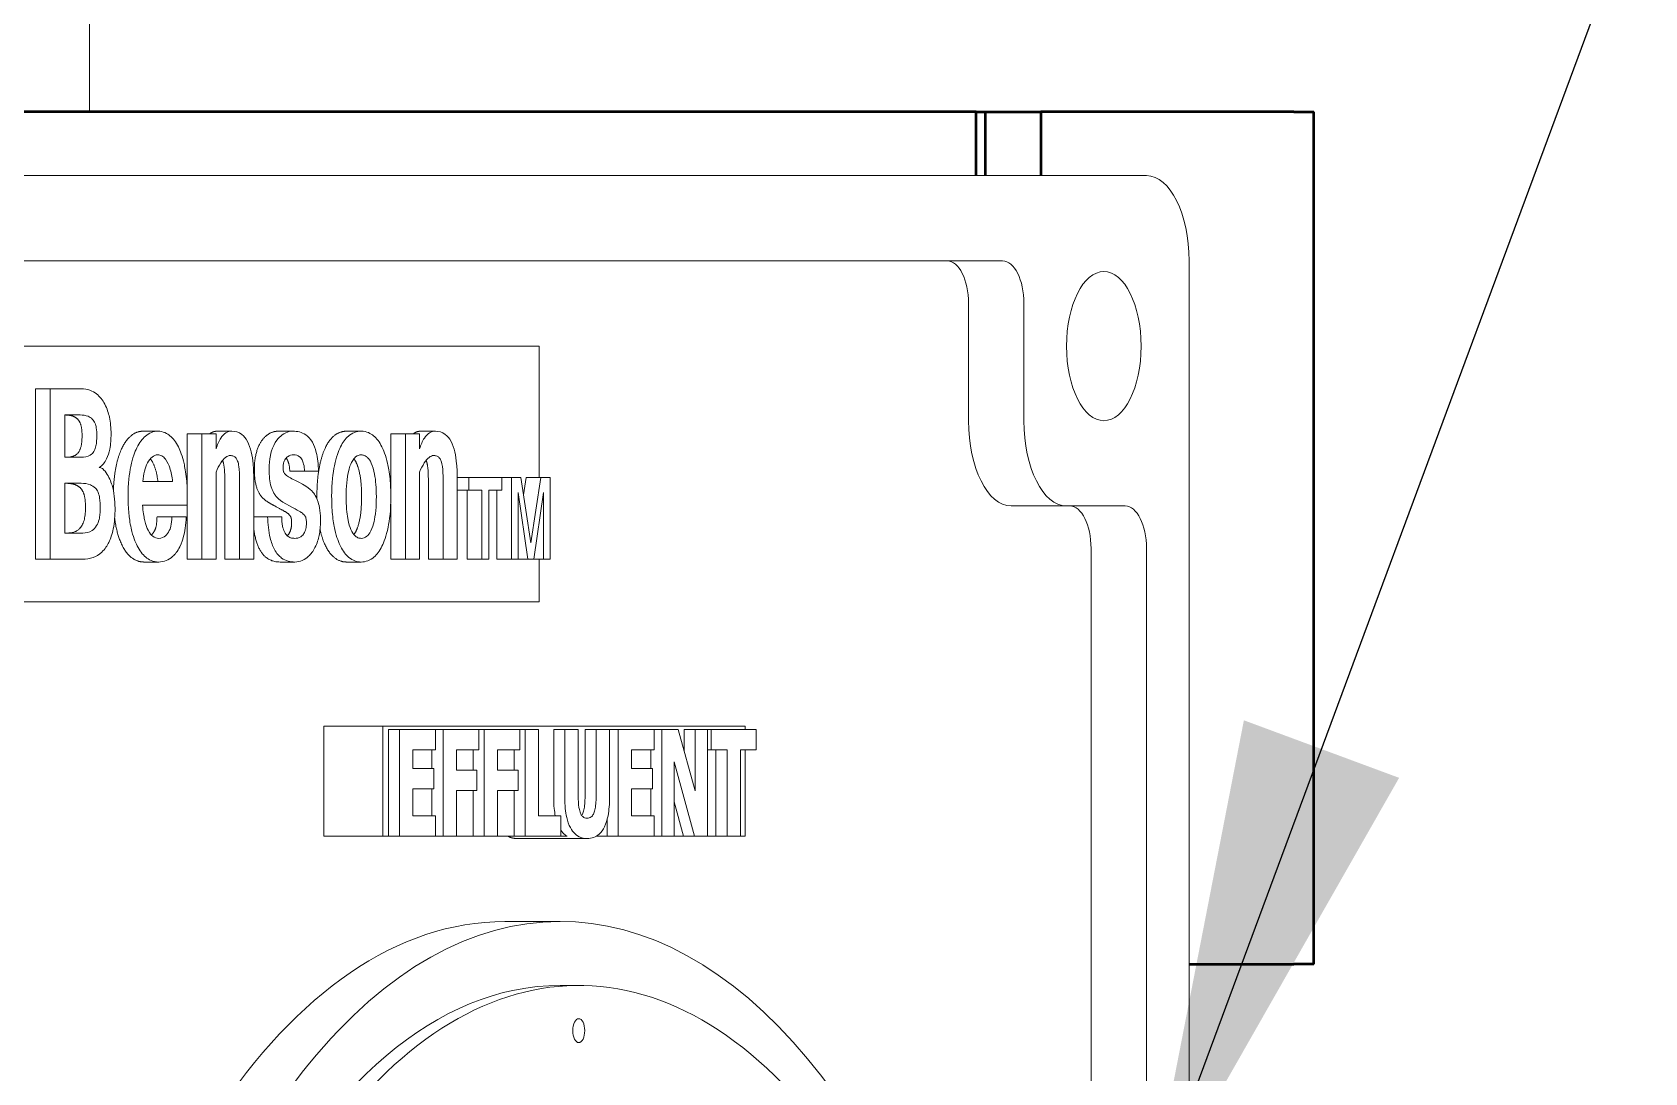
# Model space of a CAD drawing. Header units: inches. Extents: x 19 to 503, y 7 to 322.
# Drawn here: x 270.81 to 275.538, y 109.425 to 112.477 of the extents above; entities that cross this region are included whole.
import ezdxf

# ---------------------------------------------------------------- set-up
doc = ezdxf.new("R2010")
doc.units = ezdxf.units.IN
doc.header["$LTSCALE"] = 15
doc.header["$MEASUREMENT"] = 0
doc.layers.add('Symbol (ANSI)', color=7, linetype='Continuous', lineweight=25)
doc.layers.add('Visible (ANSI)', color=7, linetype='Continuous', lineweight=50)
doc.styles.add('MEMCOR Medium', font='arial.ttf')
doc.dimstyles.new('Default (ANSI)$7', dxfattribs={"dimscale": 15, "dimtxt": 0.15, "dimasz": 0.098425, "dimexe": 0.125, "dimexo": 0.0625, "dimgap": 0.031496, "dimtad": 0, "dimtih": 1, "dimtoh": 1, "dimdec": 4, "dimrnd": 1e-08, "dimzin": 3, "dimdsep": 46, "dimlunit": 5, "dimtxsty": 'MEMCOR Medium', "dimcen": 0.09, "dimdle": 0.393701, "dimclrd": 256, "dimclre": 256, "dimclrt": 256, "dimadec": 0, "dimazin": 1, "dimtfac": 0.8, "dimtofl": 0, "dimtmove": 0, "dimatfit": 3, "dimfxl": 1, "dimfrac": 1, "dimtolj": 1, "dimtzin": 4, "dimlwd": -1, "dimlwe": -1, "dimarcsym": 0})

msp = doc.modelspace()

# ---------------------------------------------------------------- linework, layer by layer
at = {"layer": 'Visible (ANSI)', "linetype": 'Continuous', "lineweight": 18}
for p, q in [((270.97718, 123.7437), (270.97718, 112.2437)), ((267.32695, 112.0562), (274.07695, 112.0562)), ((267.74882, 111.80617), (273.65507, 111.80617)), ((274.20195, 111.8062), (274.20195, 107.44106)), ((273.55519, 111.33745), (273.55519, 111.68117)), ((273.71757, 111.68117), (273.71757, 111.33745)), ((269.1082, 111.55617), (272.2957, 111.55617)), ((272.2957, 111.55617), (272.2957, 111.17117)), ((270.81938, 110.93117), (270.81938, 111.43117)), ((270.81938, 111.43117), (270.86268, 111.43117)), ((270.86268, 111.43117), (270.86268, 110.93117)), ((270.95301, 111.43117), (270.86268, 111.43117)), ((270.90494, 111.35424), (270.94998, 111.35424)), ((270.90494, 111.23025), (270.90494, 111.35424)), ((271.1343, 111.30667), (271.1776, 111.30667)), ((271.3518, 111.30667), (271.39511, 111.30667)), ((271.53085, 111.30667), (271.57415, 111.30667)), ((271.73114, 111.30667), (271.77444, 111.30667)), ((271.94865, 111.30667), (271.99195, 111.30667)), ((271.264, 111.13622), (271.264, 111.29857)), ((271.264, 111.29857), (271.3073, 111.29857)), ((271.34855, 111.29857), (271.3073, 111.29857)), ((271.3073, 111.29857), (271.3073, 110.93117)), ((271.34855, 111.25455), (271.34855, 111.29857)), ((271.86084, 111.29857), (271.90414, 111.29857)), ((271.86084, 111.13671), (271.86084, 111.29857)), ((271.94539, 111.29857), (271.90414, 111.29857)), ((271.90414, 111.29857), (271.90414, 110.93117)), ((271.94539, 111.25455), (271.94539, 111.29857)), ((270.95276, 111.23025), (270.90494, 111.23025)), ((271.00618, 111.19991), (271.00683, 111.19991)), ((271.34855, 110.93117), (271.34855, 111.18673)), ((271.37432, 110.93117), (271.37432, 111.16548)), ((271.41763, 111.16548), (271.41763, 110.93117)), ((271.45912, 110.93117), (271.45912, 111.16801)), ((271.56475, 111.18926), (271.60805, 111.18926)), ((271.60805, 111.18926), (271.64879, 111.18926)), ((271.94539, 110.93117), (271.94539, 111.18673)), ((271.97117, 110.93117), (271.97117, 111.16548)), ((272.01447, 111.16548), (272.01447, 110.93117)), ((272.05596, 111.17117), (272.09025, 111.17117)), ((272.05597, 110.93117), (272.05597, 111.16801)), ((272.18657, 111.17117), (272.09025, 111.17117)), ((272.09025, 111.17117), (272.09025, 111.13424)), ((272.18657, 111.13424), (272.18657, 111.17117)), ((272.18657, 111.17117), (272.21487, 111.17117)), ((272.24208, 111.17117), (272.21487, 111.17117)), ((272.21487, 111.17117), (272.21487, 110.93117)), ((272.27135, 110.97926), (272.24208, 111.17117)), ((272.24987, 111.12004), (272.2578, 111.17117)), ((272.2578, 111.17117), (272.3011, 111.17117)), ((272.3011, 111.17117), (272.27135, 110.97926)), ((272.32819, 111.17117), (272.3011, 111.17117)), ((272.32819, 110.93117), (272.32819, 111.17117)), ((270.90494, 111.15384), (270.95301, 111.15384)), ((270.90494, 111.00809), (270.90494, 111.15384)), ((271.22138, 111.1589), (271.13383, 111.1589)), ((272.05597, 111.13424), (272.09025, 111.13424)), ((272.08484, 110.93117), (272.08484, 111.13424)), ((272.09025, 111.13424), (272.12815, 111.13424)), ((272.12815, 111.13424), (272.12815, 110.93117)), ((272.14843, 111.13424), (272.18657, 111.13424)), ((272.14843, 110.93117), (272.14843, 111.13424)), ((272.17157, 110.93117), (272.17157, 111.13424)), ((272.2343, 111.12695), (272.26272, 110.93117)), ((272.2343, 110.93117), (272.2343, 111.12695)), ((272.28009, 110.93117), (272.30863, 111.12695)), ((272.30863, 111.12695), (272.30863, 110.93117)), ((271.13332, 111.08957), (271.26439, 111.08957)), ((271.264, 110.93117), (271.264, 111.08957)), ((271.26439, 111.08957), (271.26439, 111.11436)), ((271.86084, 110.93117), (271.86084, 111.09302)), ((273.68019, 111.08745), (273.84257, 111.08745)), ((273.84257, 111.08745), (274.01443, 111.08745)), ((271.17555, 111.05566), (271.21885, 111.05566)), ((271.2611, 111.05566), (271.21885, 111.05566)), ((271.45912, 111.05566), (271.50001, 111.05566)), ((271.54125, 111.05566), (271.50001, 111.05566)), ((270.95757, 111.00809), (270.90494, 111.00809)), ((270.81938, 110.93117), (270.86268, 110.93117)), ((270.86268, 110.93117), (270.95757, 110.93117)), ((271.264, 110.93117), (271.3073, 110.93117)), ((271.3073, 110.93117), (271.34855, 110.93117)), ((271.37432, 110.93117), (271.41763, 110.93117)), ((271.41763, 110.93117), (271.45912, 110.93117)), ((271.86084, 110.93117), (271.90414, 110.93117)), ((271.90414, 110.93117), (271.94539, 110.93117)), ((271.97117, 110.93117), (272.01447, 110.93117)), ((272.01447, 110.93117), (272.05597, 110.93117)), ((272.08484, 110.93117), (272.12815, 110.93117)), ((272.12815, 110.93117), (272.14843, 110.93117)), ((272.17157, 110.93117), (272.21487, 110.93117)), ((272.21487, 110.93117), (272.2343, 110.93117)), ((272.2343, 110.93117), (272.26272, 110.93117)), ((272.26272, 110.93117), (272.28009, 110.93117)), ((272.28009, 110.93117), (272.30863, 110.93117)), ((272.2957, 110.93117), (272.2957, 110.80617)), ((272.30863, 110.93117), (272.32819, 110.93117)), ((273.91455, 108.61793), (273.91455, 110.96245)), ((274.07693, 110.96245), (274.07693, 108.16337)), ((271.13734, 110.92307), (271.18064, 110.92307)), ((271.53641, 110.92307), (271.57971, 110.92307)), ((271.73114, 110.92307), (271.77444, 110.92307)), ((272.2957, 110.80617), (269.68291, 110.80617)), ((271.66455, 110.44117), (271.83776, 110.44117)), ((271.66455, 110.11867), (271.66455, 110.44117)), ((271.83776, 110.44117), (272.90026, 110.44117)), ((271.83776, 110.11867), (271.83776, 110.44117)), ((271.85399, 110.43167), (271.85399, 110.11867)), ((271.85399, 110.43167), (271.88646, 110.43167)), ((271.99224, 110.43167), (271.88646, 110.43167)), ((271.88646, 110.43167), (271.88646, 110.11867)), ((271.99224, 110.43167), (272.01424, 110.43167)), ((271.99224, 110.37206), (271.99224, 110.43167)), ((272.119, 110.43167), (272.01424, 110.43167)), ((272.01424, 110.43167), (272.01424, 110.11867)), ((272.119, 110.43167), (272.13467, 110.43167)), ((272.119, 110.37206), (272.119, 110.43167)), ((272.23942, 110.43167), (272.13467, 110.43167)), ((272.13467, 110.43167), (272.13467, 110.11867)), ((272.23942, 110.37206), (272.23942, 110.43167)), ((272.23942, 110.43167), (272.25509, 110.43167)), ((272.29441, 110.43167), (272.25509, 110.43167)), ((272.25509, 110.43167), (272.25509, 110.11867)), ((272.29441, 110.17827), (272.29441, 110.43167)), ((272.33886, 110.43167), (272.33886, 110.23179)), ((272.33886, 110.43167), (272.37133, 110.43167)), ((272.41065, 110.43167), (272.37133, 110.43167)), ((272.37133, 110.43167), (272.37133, 110.23179)), ((272.41065, 110.23636), (272.41065, 110.43167)), ((272.43068, 110.43167), (272.43068, 110.23636)), ((272.43068, 110.43167), (272.46315, 110.43167)), ((272.50247, 110.43167), (272.46315, 110.43167)), ((272.46315, 110.43167), (272.46315, 110.23636)), ((272.50247, 110.43167), (272.52803, 110.43167)), ((272.50247, 110.23205), (272.50247, 110.43167)), ((272.6338, 110.43167), (272.52803, 110.43167)), ((272.52803, 110.43167), (272.52803, 110.11867)), ((272.6338, 110.43167), (272.65581, 110.43167)), ((272.6338, 110.37206), (272.6338, 110.43167)), ((272.704, 110.43167), (272.65581, 110.43167)), ((272.65581, 110.43167), (272.65581, 110.11867)), ((272.75397, 110.25234), (272.704, 110.43167)), ((272.72149, 110.43167), (272.72149, 110.36889)), ((272.72149, 110.43167), (272.75397, 110.43167)), ((272.78986, 110.43167), (272.75397, 110.43167)), ((272.75397, 110.43167), (272.75397, 110.25234)), ((272.78986, 110.11867), (272.78986, 110.43167)), ((272.78986, 110.43167), (272.80084, 110.43167)), ((272.93273, 110.43167), (272.80084, 110.43167)), ((272.80084, 110.43167), (272.80084, 110.37206)), ((272.90026, 110.44117), (272.90026, 110.43167)), ((272.93273, 110.37206), (272.93273, 110.43167)), ((271.92553, 110.31702), (271.92553, 110.37206)), ((271.92553, 110.37206), (271.99224, 110.37206)), ((271.98177, 110.37206), (271.98177, 110.31702)), ((272.05331, 110.31296), (272.05331, 110.37206)), ((272.05331, 110.37206), (272.119, 110.37206)), ((272.10219, 110.37206), (272.10219, 110.31296)), ((272.17373, 110.37206), (272.23942, 110.37206)), ((272.17373, 110.31296), (272.17373, 110.37206)), ((272.22262, 110.37206), (272.22262, 110.31296)), ((272.56709, 110.31702), (272.56709, 110.37206)), ((272.56709, 110.37206), (272.6338, 110.37206)), ((272.62333, 110.37206), (272.62333, 110.31702)), ((272.78986, 110.37206), (272.80084, 110.37206)), ((272.80084, 110.37206), (272.84713, 110.37206)), ((272.81465, 110.37206), (272.81465, 110.11867)), ((272.84713, 110.37206), (272.84713, 110.11867)), ((272.88644, 110.11867), (272.88644, 110.37206)), ((272.88644, 110.37206), (272.93273, 110.37206)), ((272.90026, 110.37206), (272.90026, 110.11867)), ((271.98704, 110.31702), (271.92553, 110.31702)), ((271.98704, 110.25741), (271.98704, 110.31702)), ((272.1138, 110.31296), (272.05331, 110.31296)), ((272.1138, 110.25335), (272.1138, 110.31296)), ((272.23423, 110.31296), (272.17373, 110.31296)), ((272.23423, 110.25335), (272.23423, 110.31296)), ((272.6286, 110.31702), (272.56709, 110.31702)), ((272.6286, 110.25741), (272.6286, 110.31702)), ((272.6917, 110.11867), (272.6917, 110.3368)), ((272.6917, 110.3368), (272.75207, 110.11867)), ((271.92553, 110.17827), (271.92553, 110.25741)), ((271.92553, 110.25741), (271.98704, 110.25741)), ((271.98177, 110.25741), (271.98177, 110.17827)), ((272.05331, 110.11867), (272.05331, 110.25335)), ((272.05331, 110.25335), (272.1138, 110.25335)), ((272.10219, 110.25335), (272.10219, 110.11867)), ((272.17373, 110.11867), (272.17373, 110.25335)), ((272.17373, 110.25335), (272.23423, 110.25335)), ((272.22262, 110.25335), (272.22262, 110.11867)), ((272.56709, 110.25741), (272.6286, 110.25741)), ((272.56709, 110.17827), (272.56709, 110.25741)), ((272.62333, 110.25741), (272.62333, 110.17827)), ((272.6917, 110.21945), (272.71959, 110.11867)), ((271.99224, 110.17827), (271.92553, 110.17827)), ((271.99224, 110.11867), (271.99224, 110.17827)), ((272.35947, 110.17827), (272.29441, 110.17827)), ((272.35947, 110.11867), (272.35947, 110.17827)), ((272.6338, 110.17827), (272.56709, 110.17827)), ((272.6338, 110.11867), (272.6338, 110.17827)), ((272.49555, 110.16846), (272.49555, 110.11867)), ((271.66455, 110.11867), (271.83776, 110.11867)), ((271.85399, 110.11867), (271.83776, 110.11867)), ((271.85399, 110.11867), (271.88646, 110.11867)), ((271.88646, 110.11867), (271.99224, 110.11867)), ((271.99224, 110.11867), (272.01424, 110.11867)), ((272.01424, 110.11867), (272.05331, 110.11867)), ((272.10219, 110.11867), (272.05331, 110.11867)), ((272.10219, 110.11867), (272.13467, 110.11867)), ((272.13467, 110.11867), (272.17373, 110.11867)), ((272.22262, 110.11867), (272.17373, 110.11867)), ((272.22262, 110.11867), (272.25509, 110.11867)), ((272.23122, 110.11207), (272.4369, 110.11207)), ((272.25509, 110.11867), (272.35947, 110.11867)), ((272.37819, 110.11867), (272.35947, 110.11867)), ((272.49555, 110.11867), (272.46344, 110.11867)), ((272.49555, 110.11867), (272.52803, 110.11867)), ((272.52803, 110.11867), (272.6338, 110.11867)), ((272.6338, 110.11867), (272.65581, 110.11867)), ((272.65581, 110.11867), (272.6917, 110.11867)), ((272.71959, 110.11867), (272.6917, 110.11867)), ((272.71959, 110.11867), (272.75207, 110.11867)), ((272.75207, 110.11867), (272.78986, 110.11867)), ((272.81465, 110.11867), (272.78986, 110.11867)), ((272.81465, 110.11867), (272.84713, 110.11867)), ((272.84713, 110.11867), (272.88644, 110.11867)), ((272.90026, 110.11867), (272.88644, 110.11867)), ((272.1958, 109.86867), (272.35818, 109.86867)), ((272.35818, 109.68117), (272.41231, 109.68117))]:
    msp.add_line(p, q, dxfattribs=at)
at = {"layer": 'Visible (ANSI)'}
for p, q in [((273.57712, 112.2437), (267.17712, 112.2437)), ((273.57712, 112.0562), (273.57712, 112.2437)), ((273.57712, 112.2437), (273.60474, 112.2437)), ((273.60474, 112.2437), (273.76712, 112.2437)), ((273.60474, 112.0562), (273.60474, 112.2437)), ((273.76712, 112.2437), (273.76712, 112.0562)), ((274.50879, 112.2437), (273.76712, 112.2437)), ((274.50879, 112.2437), (274.56741, 112.2437)), ((274.56741, 109.7437), (274.56741, 112.2437)), ((274.20195, 109.7437), (274.50879, 109.7437)), ((274.56741, 109.7437), (274.50879, 109.7437))]:
    msp.add_line(p, q, dxfattribs=at)
at = {"layer": 'Visible (ANSI)', "linetype": 'Continuous', "lineweight": 18}
for centre, major_axis, start_param, end_param in [((274.07695, 111.8062), (0, 0.25), 4.712389, 6.2831853), ((273.49269, 111.68117), (0, 0.125), 4.712389, 6.2831853), ((273.65507, 111.68117), (0, 0.125), 4.712389, 6.2831853), ((273.68019, 111.33745), (0, -0.25), 4.712389, 6.2831853), ((273.84257, 111.33745), (0, -0.25), 4.712389, 6.2831853), ((273.85205, 110.96245), (0, 0.125), 4.712389, 6.2831853), ((274.01443, 110.96245), (0, 0.125), 4.712389, 6.2831853), ((272.35818, 107.05617), (0, 2.8125), 5.6719299, 8.9488413), ((272.41231, 107.05617), (0, -2.625), 2.6486674, 6.3336103), ((272.1958, 107.05617), (0, 2.8125), 0, 1.2977393), ((272.35818, 107.05617), (0, -2.625), 3.1415927, 6.2831853)]:
    msp.add_ellipse(centre, major_axis=major_axis, ratio=0.5, start_param=start_param, end_param=end_param, dxfattribs=at)
for centre, major_axis in [((273.95195, 111.5562), (0, 0.21875)), ((272.41231, 109.54856), (0, -0.035))]:
    msp.add_ellipse(centre, major_axis=major_axis, ratio=0.5, dxfattribs=at)
for points, degree, knots in [([(271.04082, 111.29857), (271.04082, 111.30725), (271.04042, 111.31587), (271.03873, 111.33255), (271.03747, 111.34046), (271.03338, 111.35889), (271.02931, 111.37292), (271.01596, 111.39814), (271.00791, 111.40844), (270.98725, 111.4244), (270.97273, 111.43117), (270.95301, 111.43117)], 3, [-1.370222, -1.370222, -1.370222, -1.370222, -1.1336769, -1.1336769, -0.906032, -0.906032, -0.5838602, -0.5838602, -0.3005043, -0.3005043, 0, 0, 0, 0]), ([(270.94998, 111.35424), (270.95754, 111.35424), (270.96603, 111.35338), (270.97714, 111.34881), (270.98215, 111.34619), (270.98974, 111.33803), (270.99189, 111.33422), (270.99554, 111.32598), (270.99665, 111.32122), (270.99865, 111.30944), (270.99907, 111.30099), (270.99907, 111.29301)], 3, [-0.21788398, -0.21788398, -0.21788398, -0.21788398, -0.15149232, -0.15149232, -0.11874939, -0.11874939, -0.09464191, -0.09464191, -0.06081224, -0.06081224, 0, 0, 0, 0]), ([(271.04774, 111.13159), (271.04871, 111.16575), (271.05991, 111.22975), (271.08293, 111.27934), (271.11532, 111.30667), (271.1343, 111.30667)], 2, [0.1935585, 0.1935585, 0.1935585, 1, 2, 3, 4, 4, 4]), ([(271.1776, 111.30667), (271.17135, 111.30667), (271.16513, 111.30556), (271.15233, 111.30049), (271.1467, 111.29669), (271.1323, 111.28429), (271.12379, 111.27297), (271.11058, 111.2463), (271.10393, 111.22906), (271.09435, 111.18184), (271.09081, 111.1535), (271.09081, 111.11487)], 3, [-1.4919316, -1.4919316, -1.4919316, -1.4919316, -1.2903014, -1.2903014, -1.0712515, -1.0712515, -0.6411915, -0.6411915, -0.2943902, -0.2943902, 0, 0, 0, 0]), ([(271.26439, 111.11436), (271.26439, 111.13184), (271.26368, 111.14937), (271.25997, 111.18692), (271.25709, 111.20181), (271.24992, 111.23356), (271.2439, 111.24925), (271.2311, 111.27489), (271.22286, 111.28563), (271.20549, 111.29992), (271.19382, 111.30667), (271.1776, 111.30667)], 3, [-0.95374288, -0.95374288, -0.95374288, -0.95374288, -0.86423892, -0.86423892, -0.75775194, -0.75775194, -0.52950742, -0.52950742, -0.24718032, -0.24718032, 0, 0, 0, 0]), ([(271.39511, 111.30667), (271.38909, 111.30667), (271.38309, 111.30521), (271.37199, 111.29839), (271.36706, 111.29344), (271.35682, 111.27801), (271.35222, 111.26696), (271.34855, 111.25455)], 3, [-0.28699786, -0.28699786, -0.28699786, -0.28699786, -0.19530538, -0.19530538, -0.10997007, -0.10997007, 0, 0, 0, 0]), ([(271.45912, 111.16801), (271.45912, 111.18233), (271.45861, 111.19694), (271.45615, 111.22308), (271.4544, 111.23498), (271.44907, 111.25748), (271.44551, 111.26774), (271.43607, 111.28567), (271.43039, 111.29247), (271.41497, 111.30424), (271.40489, 111.30667), (271.39511, 111.30667)], 3, [-0.54983804, -0.54983804, -0.54983804, -0.54983804, -0.44076065, -0.44076065, -0.34737427, -0.34737427, -0.25125884, -0.25125884, -0.14914917, -0.14914917, 0, 0, 0, 0]), ([(271.57415, 111.30667), (271.56703, 111.30667), (271.55991, 111.30534), (271.54501, 111.29865), (271.53889, 111.29351), (271.52992, 111.28459), (271.52358, 111.27704), (271.5128, 111.25445), (271.5098, 111.24354), (271.50546, 111.22266), (271.50431, 111.2097), (271.50431, 111.19635)], 3, [-0.38018483, -0.38018483, -0.38018483, -0.38018483, -0.3198985, -0.3198985, -0.251009, -0.251009, -0.1723725, -0.1723725, -0.1017229, -0.1017229, 0, 0, 0, 0]), ([(271.64879, 111.18926), (271.64866, 111.19929), (271.64813, 111.20936), (271.64606, 111.22798), (271.64462, 111.23655), (271.63982, 111.256), (271.63605, 111.26585), (271.62557, 111.28411), (271.61884, 111.29113), (271.59988, 111.30412), (271.58659, 111.30667), (271.57415, 111.30667)], 3, [-0.54588742, -0.54588742, -0.54588742, -0.54588742, -0.46963717, -0.46963717, -0.40090481, -0.40090481, -0.30477701, -0.30477701, -0.18967669, -0.18967669, 0, 0, 0, 0]), ([(271.77444, 111.30667), (271.7678, 111.30667), (271.76117, 111.30554), (271.74735, 111.3002), (271.74139, 111.2961), (271.72798, 111.28454), (271.72022, 111.27414), (271.70767, 111.24863), (271.701, 111.2311), (271.69146, 111.18435), (271.68765, 111.15564), (271.68765, 111.11487)], 3, [-1.568013, -1.568013, -1.568013, -1.568013, -1.3597383, -1.3597383, -1.1270748, -1.1270748, -0.6933324, -0.6933324, -0.3106443, -0.3106443, 0, 0, 0, 0]), ([(271.86124, 111.11487), (271.86124, 111.13231), (271.86052, 111.14981), (271.85684, 111.18698), (271.85399, 111.20173), (271.84614, 111.2363), (271.83958, 111.25158), (271.82794, 111.27489), (271.81971, 111.28563), (271.80233, 111.29992), (271.79066, 111.30667), (271.77444, 111.30667)], 3, [-0.85465869, -0.85465869, -0.85465869, -0.85465869, -0.78871843, -0.78871843, -0.71138856, -0.71138856, -0.52950742, -0.52950742, -0.24718032, -0.24718032, 0, 0, 0, 0]), ([(271.99195, 111.30667), (271.98593, 111.30667), (271.97994, 111.30521), (271.96883, 111.29839), (271.9639, 111.29344), (271.95366, 111.27801), (271.94907, 111.26696), (271.94539, 111.25455)], 3, [-0.28699786, -0.28699786, -0.28699786, -0.28699786, -0.19530538, -0.19530538, -0.10997007, -0.10997007, 0, 0, 0, 0]), ([(272.05597, 111.16801), (272.05597, 111.18233), (272.05545, 111.19694), (272.05299, 111.22308), (272.05124, 111.23498), (272.04591, 111.25748), (272.04236, 111.26774), (272.03291, 111.28567), (272.02724, 111.29247), (272.01182, 111.30424), (272.00173, 111.30667), (271.99195, 111.30667)], 3, [-0.54983804, -0.54983804, -0.54983804, -0.54983804, -0.44076065, -0.44076065, -0.34737427, -0.34737427, -0.25125884, -0.25125884, -0.14914917, -0.14914917, 0, 0, 0, 0]), ([(270.99907, 111.29301), (270.99907, 111.28691), (270.99881, 111.28073), (270.99758, 111.26958), (270.99669, 111.26455), (270.99397, 111.25476), (270.99211, 111.25034), (270.98788, 111.24364), (270.98482, 111.2398), (270.97185, 111.23177), (270.96218, 111.23025), (270.95276, 111.23025)], 3, [-0.57094697, -0.57094697, -0.57094697, -0.57094697, -0.45361238, -0.45361238, -0.35124457, -0.35124457, -0.23793649, -0.23793649, -0.14355336, -0.14355336, 0, 0, 0, 0]), ([(271.00615, 111.19989), (271.01034, 111.20276), (271.01442, 111.20638), (271.02168, 111.2151), (271.02487, 111.22001), (271.03176, 111.23404), (271.03482, 111.24359), (271.03976, 111.26834), (271.04082, 111.2835), (271.04082, 111.29857)], 3, [-0.33200445, -0.33200445, -0.33200445, -0.33200445, -0.26455828, -0.26455828, -0.20299351, -0.20299351, -0.11486081, -0.11486081, 0, 0, 0, 0]), ([(271.13383, 111.1589), (271.13475, 111.16946), (271.13633, 111.17969), (271.14111, 111.19836), (271.14412, 111.20647), (271.15184, 111.22134), (271.15618, 111.22705), (271.16623, 111.23539), (271.17184, 111.23734), (271.1776, 111.23734)], 3, [-0.31166749, -0.31166749, -0.31166749, -0.31166749, -0.23705054, -0.23705054, -0.16576507, -0.16576507, -0.0878526, -0.0878526, 0, 0, 0, 0]), ([(271.17808, 111.1589), (271.17453, 111.1928), (271.15959, 111.22139), (271.15586, 111.22592)], 2, [0, 0, 0, 1, 1.2837697, 1.2837697, 1.2837697]), ([(271.1776, 111.23734), (271.18171, 111.23734), (271.18577, 111.23636), (271.1935, 111.23198), (271.19702, 111.22877), (271.2064, 111.21649), (271.21061, 111.20609), (271.21721, 111.18677), (271.21988, 111.17327), (271.22138, 111.1589)], 3, [-0.25145744, -0.25145744, -0.25145744, -0.25145744, -0.21404187, -0.21404187, -0.17828382, -0.17828382, -0.11189925, -0.11189925, 0, 0, 0, 0]), ([(271.34855, 111.18673), (271.35274, 111.19643), (271.3574, 111.20577), (271.36673, 111.22019), (271.37139, 111.2259), (271.38096, 111.23335), (271.38567, 111.23532), (271.39055, 111.23532)], 3, [-0.25414778, -0.25414778, -0.25414778, -0.25414778, -0.15637481, -0.15637481, -0.07435436, -0.07435436, 0, 0, 0, 0]), ([(271.37432, 111.16548), (271.37432, 111.20495), (271.36794, 111.22058), (271.36776, 111.22101)], 2, [0, 0, 0, 1, 1.0292081, 1.0292081, 1.0292081]), ([(271.39055, 111.23532), (271.39364, 111.23532), (271.39683, 111.23481), (271.40243, 111.23224), (271.40496, 111.23039), (271.40937, 111.22482), (271.41083, 111.22177), (271.41359, 111.21442), (271.41476, 111.20865), (271.41712, 111.19192), (271.41763, 111.17859), (271.41763, 111.16548)], 3, [-0.24371502, -0.24371502, -0.24371502, -0.24371502, -0.20910445, -0.20910445, -0.17940168, -0.17940168, -0.15075746, -0.15075746, -0.09989135, -0.09989135, 0, 0, 0, 0]), ([(271.54555, 111.20141), (271.54555, 111.20357), (271.54566, 111.20572), (271.54611, 111.20985), (271.54645, 111.2118), (271.54775, 111.21717), (271.54895, 111.22017), (271.55265, 111.22673), (271.55547, 111.22971), (271.56394, 111.23604), (271.5704, 111.23734), (271.57642, 111.23734)], 3, [-0.1993324, -0.1993324, -0.1993324, -0.1993324, -0.18286786, -0.18286786, -0.16704919, -0.16704919, -0.13742315, -0.13742315, -0.09174875, -0.09174875, 0, 0, 0, 0]), ([(271.57642, 111.23734), (271.58248, 111.23734), (271.58843, 111.23589), (271.59615, 111.22975), (271.59861, 111.22691), (271.60278, 111.21943), (271.60438, 111.21507), (271.6071, 111.20359), (271.60783, 111.19644), (271.60805, 111.18926)], 3, [-0.22338557, -0.22338557, -0.22338557, -0.22338557, -0.14005983, -0.14005983, -0.09676592, -0.09676592, -0.05477189, -0.05477189, 0, 0, 0, 0]), ([(271.73016, 111.11487), (271.73016, 111.12835), (271.7306, 111.14233), (271.73309, 111.16932), (271.73492, 111.1795), (271.73969, 111.20065), (271.7431, 111.20921), (271.75038, 111.22379), (271.75463, 111.22845), (271.76326, 111.23554), (271.7688, 111.23734), (271.77444, 111.23734)], 3, [-0.22807944, -0.22807944, -0.22807944, -0.22807944, -0.20529475, -0.20529475, -0.18174805, -0.18174805, -0.14222138, -0.14222138, -0.08603821, -0.08603821, 0, 0, 0, 0]), ([(271.77542, 111.11487), (271.77542, 111.14625), (271.76859, 111.1923), (271.7584, 111.21888), (271.75275, 111.22585)], 2, [0, 0, 0, 1, 2, 2.7505137, 2.7505137, 2.7505137]), ([(271.77444, 111.23734), (271.77756, 111.23734), (271.78065, 111.23676), (271.78751, 111.23391), (271.79034, 111.23165), (271.79656, 111.226), (271.80035, 111.22039), (271.80795, 111.20395), (271.81108, 111.19261), (271.817, 111.16184), (271.81873, 111.14062), (271.81873, 111.11487)], 3, [-0.48525635, -0.48525635, -0.48525635, -0.48525635, -0.45378412, -0.45378412, -0.41435583, -0.41435583, -0.32082838, -0.32082838, -0.19619361, -0.19619361, 0, 0, 0, 0]), ([(271.94539, 111.18673), (271.94958, 111.19643), (271.95425, 111.20577), (271.96358, 111.22019), (271.96824, 111.2259), (271.9778, 111.23335), (271.98251, 111.23532), (271.98739, 111.23532)], 3, [-0.25414778, -0.25414778, -0.25414778, -0.25414778, -0.15637481, -0.15637481, -0.07435436, -0.07435436, 0, 0, 0, 0]), ([(271.97117, 111.16548), (271.97117, 111.20495), (271.96479, 111.22058), (271.9646, 111.22101)], 2, [0, 0, 0, 1, 1.0292081, 1.0292081, 1.0292081]), ([(271.98739, 111.23532), (271.99049, 111.23532), (271.99367, 111.23481), (271.99928, 111.23224), (272.0018, 111.23039), (272.00621, 111.22482), (272.00767, 111.22177), (272.01043, 111.21442), (272.0116, 111.20865), (272.01396, 111.19192), (272.01447, 111.17859), (272.01447, 111.16548)], 3, [-0.24371502, -0.24371502, -0.24371502, -0.24371502, -0.20910445, -0.20910445, -0.17940168, -0.17940168, -0.15075746, -0.15075746, -0.09989135, -0.09989135, 0, 0, 0, 0]), ([(271.05246, 111.08096), (271.05246, 111.09273), (271.05172, 111.10432), (271.0488, 111.12742), (271.04669, 111.13806), (271.03998, 111.16013), (271.03465, 111.1728), (271.02148, 111.19204), (271.01764, 111.19532), (271.01232, 111.19898), (271.00927, 111.20007), (271.00615, 111.19989)], 3, [-0.23640494, -0.23640494, -0.23640494, -0.23640494, -0.1893821, -0.1893821, -0.14123145, -0.14123145, -0.08584592, -0.08584592, -0.04752019, -0.04752019, 0, 0, 0, 0]), ([(271.50431, 111.19635), (271.50431, 111.18653), (271.50472, 111.17644), (271.50665, 111.15975), (271.50798, 111.15176), (271.51382, 111.13205), (271.51803, 111.12507), (271.52479, 111.11499), (271.53224, 111.10375), (271.56403, 111.08754)], 3, [-1.2875863, -1.2875863, -1.2875863, -1.2875863, -1.0076389, -1.0076389, -0.799535, -0.799535, -0.4999173, -0.4999173, 0, 0, 0, 0]), ([(271.59135, 111.15687), (271.57374, 111.16533), (271.56446, 111.17057), (271.55356, 111.17819), (271.55096, 111.18067), (271.5484, 111.1841), (271.54761, 111.18533), (271.54674, 111.1874), (271.54648, 111.18817), (271.54554, 111.19288), (271.54555, 111.19724), (271.54555, 111.20141)], 3, [-0.13142024, -0.13142024, -0.13142024, -0.13142024, -0.08573718, -0.08573718, -0.05237585, -0.05237585, -0.03859982, -0.03859982, -0.03172813, -0.03172813, 0, 0, 0, 0]), ([(270.95301, 111.15384), (270.96188, 111.15384), (270.97218, 111.15285), (270.98354, 111.14792), (270.98977, 111.14507), (270.99712, 111.13707), (271.00001, 111.13341), (271.00509, 111.12159), (271.00636, 111.11567), (271.00868, 111.10139), (271.00919, 111.09091), (271.00919, 111.08096)], 3, [-0.6272169, -0.6272169, -0.6272169, -0.6272169, -0.26355814, -0.26355814, -0.15353099, -0.15353099, -0.11423277, -0.11423277, -0.07579761, -0.07579761, 0, 0, 0, 0]), ([(271.65487, 111.04301), (271.65487, 111.0533), (271.65439, 111.06374), (271.65177, 111.0851), (271.64978, 111.0931), (271.64434, 111.11068), (271.63988, 111.1179), (271.63318, 111.12753), (271.62409, 111.14111), (271.59135, 111.15687)], 3, [-1.2657917, -1.2657917, -1.2657917, -1.2657917, -1.0996458, -1.0996458, -0.9109767, -0.9109767, -0.5131931, -0.5131931, 0, 0, 0, 0]), ([(270.95757, 110.93117), (270.96783, 110.93117), (270.97833, 110.9326), (270.99702, 110.93951), (271.00554, 110.94444), (271.02335, 110.96107), (271.0298, 110.97174), (271.03976, 110.99196), (271.0441, 111.00531), (271.05098, 111.03958), (271.05246, 111.06029), (271.05246, 111.08096)], 3, [-0.53495775, -0.53495775, -0.53495775, -0.53495775, -0.44787355, -0.44787355, -0.37373116, -0.37373116, -0.28123866, -0.28123866, -0.15754897, -0.15754897, 0, 0, 0, 0]), ([(271.00919, 111.08096), (271.00919, 111.07493), (271.00892, 111.06887), (271.00771, 111.0576), (271.00683, 111.05242), (271.00384, 111.04067), (271.00148, 111.03479), (270.99474, 111.02334), (270.9902, 111.01883), (270.97676, 111.00981), (270.96672, 111.00809), (270.95757, 111.00809)], 3, [-0.36121747, -0.36121747, -0.36121747, -0.36121747, -0.31540639, -0.31540639, -0.27371794, -0.27371794, -0.21535664, -0.21535664, -0.13952164, -0.13952164, 0, 0, 0, 0]), ([(271.09081, 111.11487), (271.09081, 111.09811), (271.09147, 111.08122), (271.09411, 111.05387), (271.09599, 111.03876), (271.10529, 110.99701), (271.112, 110.98106), (271.12446, 110.95618), (271.13304, 110.94498), (271.15097, 110.9303), (271.16324, 110.92307), (271.18064, 110.92307)], 3, [-1.1520732, -1.1520732, -1.1520732, -1.1520732, -0.9328917, -0.9328917, -0.7880369, -0.7880369, -0.5752915, -0.5752915, -0.2652163, -0.2652163, 0, 0, 0, 0]), ([(271.18064, 110.9924), (271.17463, 110.9924), (271.16867, 110.99416), (271.1594, 111.00136), (271.15453, 111.00629), (271.14664, 111.02149), (271.14254, 111.03077), (271.13738, 111.05467), (271.13411, 111.07124), (271.13332, 111.08957)], 3, [-1.9615665, -1.9615665, -1.9615665, -1.9615665, -1.0582577, -1.0582577, -0.4670175, -0.4670175, -0.1401197, -0.1401197, 0, 0, 0, 0]), ([(271.56403, 111.08754), (271.59121, 111.07293), (271.59625, 111.0698), (271.60295, 111.06525), (271.60626, 111.06246), (271.6098, 111.05762), (271.6108, 111.05599), (271.61201, 111.05299), (271.61256, 111.05132), (271.61348, 111.04496), (271.61362, 111.04101), (271.61362, 111.03744)], 3, [-0.25725817, -0.25725817, -0.25725817, -0.25725817, -0.18813961, -0.18813961, -0.0889801, -0.0889801, -0.05025383, -0.05025383, -0.02716615, -0.02716615, 0, 0, 0, 0]), ([(271.68765, 111.11487), (271.68765, 111.09745), (271.68833, 111.07988), (271.69177, 111.04436), (271.69431, 111.03009), (271.70222, 110.99471), (271.70854, 110.97929), (271.72074, 110.95487), (271.729, 110.94409), (271.74978, 110.92702), (271.76199, 110.92307), (271.77444, 110.92307)], 3, [-0.55980761, -0.55980761, -0.55980761, -0.55980761, -0.50875224, -0.50875224, -0.45381362, -0.45381362, -0.34349131, -0.34349131, -0.18984497, -0.18984497, 0, 0, 0, 0]), ([(271.77444, 110.9924), (271.7712, 110.9924), (271.76796, 110.99296), (271.76098, 110.99585), (271.75817, 110.99813), (271.75167, 111.00431), (271.74768, 111.01049), (271.7412, 111.02487), (271.73769, 111.03475), (271.73208, 111.06657), (271.73016, 111.0867), (271.73016, 111.11487)], 3, [-0.87203894, -0.87203894, -0.87203894, -0.87203894, -0.78771678, -0.78771678, -0.6866217, -0.6866217, -0.43703151, -0.43703151, -0.21462671, -0.21462671, 0, 0, 0, 0]), ([(271.75275, 111.00378), (271.75837, 111.01072), (271.76859, 111.03693), (271.77542, 111.08349), (271.77542, 111.11487)], 2, [1.2442644, 1.2442644, 1.2442644, 2, 3, 4, 4, 4]), ([(271.77444, 110.92307), (271.78097, 110.92307), (271.78746, 110.92418), (271.80123, 110.92949), (271.80714, 110.9336), (271.82048, 110.94496), (271.82835, 110.95551), (271.84106, 110.98128), (271.84785, 110.99898), (271.85745, 111.04604), (271.86124, 111.07467), (271.86124, 111.11487)], 3, [-1.5276483, -1.5276483, -1.5276483, -1.5276483, -1.3381229, -1.3381229, -1.1202131, -1.1202131, -0.6861054, -0.6861054, -0.3063334, -0.3063334, 0, 0, 0, 0]), ([(271.81873, 111.11487), (271.81873, 111.10131), (271.81825, 111.08738), (271.81558, 111.05949), (271.81356, 111.04895), (271.81011, 111.03373), (271.80729, 111.02354), (271.79858, 111.00609), (271.79438, 111.00139), (271.78564, 110.9942), (271.78009, 110.9924), (271.77444, 110.9924)], 3, [-0.32292491, -0.32292491, -0.32292491, -0.32292491, -0.26803034, -0.26803034, -0.20810232, -0.20810232, -0.14408696, -0.14408696, -0.08609636, -0.08609636, 0, 0, 0, 0]), ([(271.13734, 110.92307), (271.11735, 110.92307), (271.0842, 110.94888), (271.06041, 110.99898), (271.05246, 111.04232), (271.05131, 111.05104)], 2, [0, 0, 0, 1, 2, 3, 3.2321236, 3.2321236, 3.2321236]), ([(271.15909, 111.00212), (271.16136, 111.00435), (271.16871, 111.01416), (271.17504, 111.03339), (271.17555, 111.05566)], 2, [1.6157242, 1.6157242, 1.6157242, 2, 3, 4, 4, 4]), ([(271.18064, 110.92307), (271.188, 110.92307), (271.19532, 110.92441), (271.2082, 110.92965), (271.21515, 110.93346), (271.22801, 110.94534), (271.23549, 110.95373), (271.24799, 110.97908), (271.25128, 110.98989), (271.25723, 111.01138), (271.2598, 111.03249), (271.2611, 111.05566)], 3, [-0.51058672, -0.51058672, -0.51058672, -0.51058672, -0.39585732, -0.39585732, -0.30581684, -0.30581684, -0.23379286, -0.23379286, -0.17764071, -0.17764071, 0, 0, 0, 0]), ([(271.21885, 111.05566), (271.2186, 111.04482), (271.21786, 111.03539), (271.21621, 111.02753), (271.21498, 111.02176), (271.20846, 111.00879), (271.20449, 111.00368), (271.19551, 110.99621), (271.18883, 110.9924), (271.18064, 110.9924)], 3, [-1.3567512, -1.3567512, -1.3567512, -1.3567512, -0.3873837, -0.3873837, -0.2508201, -0.2508201, -0.1248926, -0.1248926, 0, 0, 0, 0]), ([(271.50001, 111.05566), (271.50066, 111.03444), (271.50276, 111.01304), (271.51053, 110.9808), (271.51472, 110.96926), (271.52616, 110.9484), (271.53331, 110.94041), (271.55322, 110.92597), (271.56679, 110.92307), (271.57971, 110.92307)], 3, [-0.59438034, -0.59438034, -0.59438034, -0.59438034, -0.43251436, -0.43251436, -0.32221188, -0.32221188, -0.19691631, -0.19691631, 0, 0, 0, 0]), ([(271.57946, 110.9924), (271.57543, 110.9924), (271.57131, 110.99294), (271.56399, 110.99556), (271.56064, 110.99742), (271.55447, 111.003), (271.55168, 111.00665), (271.54691, 111.0162), (271.5451, 111.02182), (271.54202, 111.03679), (271.54133, 111.04629), (271.54125, 111.05566)], 3, [-0.28766975, -0.28766975, -0.28766975, -0.28766975, -0.22628413, -0.22628413, -0.17429096, -0.17429096, -0.12317528, -0.12317528, -0.07139216, -0.07139216, 0, 0, 0, 0]), ([(271.55769, 111.00009), (271.56016, 111.00246), (271.57032, 111.01872), (271.57032, 111.03744)], 2, [0.7643951, 0.7643951, 0.7643951, 1, 2, 2, 2]), ([(271.61362, 111.03744), (271.61362, 111.03443), (271.61346, 111.03145), (271.61278, 111.02565), (271.61228, 111.0229), (271.61027, 111.01501), (271.60834, 111.01053), (271.60445, 111.00391), (271.60176, 110.99997), (271.59149, 110.99344), (271.58521, 110.9924), (271.57946, 110.9924)], 3, [-0.37407352, -0.37407352, -0.37407352, -0.37407352, -0.32070998, -0.32070998, -0.2684757, -0.2684757, -0.16378491, -0.16378491, -0.08757363, -0.08757363, 0, 0, 0, 0]), ([(271.57971, 110.92307), (271.58694, 110.92307), (271.59417, 110.92435), (271.60919, 110.93067), (271.61541, 110.93549), (271.62692, 110.94621), (271.63339, 110.95465), (271.64523, 110.97797), (271.64865, 110.99078), (271.65351, 111.01403), (271.65487, 111.02825), (271.65487, 111.04301)], 3, [-0.34325641, -0.34325641, -0.34325641, -0.34325641, -0.30358155, -0.30358155, -0.25897778, -0.25897778, -0.19201791, -0.19201791, -0.11243143, -0.11243143, 0, 0, 0, 0]), ([(271.73114, 110.92307), (271.71166, 110.92307), (271.67952, 110.94888), (271.65928, 110.99296), (271.65356, 111.01868)], 2, [0, 0, 0, 1, 2, 2.7778153, 2.7778153, 2.7778153]), ([(272.33886, 110.23179), (272.33886, 110.22129), (272.33926, 110.21069), (272.34098, 110.19281), (272.34202, 110.1854), (272.34345, 110.17827)], 3, [-0.82187798, -0.82187798, -0.82187798, -0.82187798, -0.6544335, -0.6544335, -0.53183061, -0.53183061, -0.53183061, -0.53183061]), ([(272.37133, 110.23179), (272.37133, 110.22129), (272.37174, 110.21069), (272.37362, 110.19115), (272.37497, 110.18215), (272.37951, 110.16236), (272.38302, 110.15242), (272.39088, 110.13769), (272.39642, 110.12893), (272.41531, 110.11465), (272.42629, 110.11207), (272.4369, 110.11207)], 3, [-0.82187798, -0.82187798, -0.82187798, -0.82187798, -0.6544335, -0.6544335, -0.50490958, -0.50490958, -0.30747841, -0.30747841, -0.16166829, -0.16166829, 0, 0, 0, 0]), ([(272.4369, 110.17168), (272.43428, 110.17168), (272.43161, 110.1721), (272.42682, 110.17414), (272.42466, 110.1756), (272.42055, 110.18003), (272.41872, 110.18298), (272.41581, 110.19002), (272.41418, 110.19509), (272.41117, 110.21343), (272.41065, 110.22536), (272.41065, 110.23636)], 3, [-0.35781975, -0.35781975, -0.35781975, -0.35781975, -0.28180287, -0.28180287, -0.21609433, -0.21609433, -0.14668132, -0.14668132, -0.08378729, -0.08378729, 0, 0, 0, 0]), ([(272.43068, 110.23636), (272.43068, 110.22879), (272.43044, 110.22092), (272.42925, 110.20744), (272.42841, 110.20134), (272.42587, 110.19067), (272.42441, 110.18677), (272.4221, 110.18241), (272.4214, 110.18127), (272.42066, 110.18023)], 3, [-0.21736344, -0.21736344, -0.21736344, -0.21736344, -0.17163752, -0.17163752, -0.13475897, -0.13475897, -0.10039019, -0.10039019, -0.0864537, -0.0864537, -0.0864537, -0.0864537]), ([(272.46315, 110.23636), (272.46315, 110.22879), (272.46292, 110.22092), (272.46173, 110.20744), (272.46089, 110.20134), (272.45835, 110.19067), (272.45688, 110.18677), (272.45331, 110.18001), (272.45105, 110.17732), (272.44488, 110.17264), (272.44083, 110.17168), (272.4369, 110.17168)], 3, [-0.21736344, -0.21736344, -0.21736344, -0.21736344, -0.17163752, -0.17163752, -0.13475897, -0.13475897, -0.10039019, -0.10039019, -0.05983154, -0.05983154, 0, 0, 0, 0]), ([(272.4369, 110.11207), (272.44324, 110.11207), (272.44968, 110.11296), (272.46133, 110.11715), (272.46668, 110.12016), (272.47895, 110.13099), (272.48394, 110.13891), (272.49212, 110.15577), (272.49556, 110.16675), (272.50127, 110.19578), (272.50247, 110.21405), (272.50247, 110.23205)], 3, [-0.43360447, -0.43360447, -0.43360447, -0.43360447, -0.37067396, -0.37067396, -0.3160228, -0.3160228, -0.237534, -0.237534, -0.13714171, -0.13714171, 0, 0, 0, 0]), ([(272.35946, 110.1366), (272.36273, 110.13177), (272.3671, 110.12654), (272.37463, 110.12085), (272.3764, 110.11969), (272.37819, 110.11867)], 3, [-0.25612507, -0.25612507, -0.25612507, -0.25612507, -0.16166829, -0.16166829, -0.1334877, -0.1334877, -0.1334877, -0.1334877])]:
    msp.add_open_spline(points, degree=degree, knots=knots, dxfattribs=at)
for points in [[(270.95577, 111.29301), (270.95577, 111.3092), (270.95121, 111.33096), (270.94008, 111.34615), (270.92085, 111.35424), (270.90668, 111.35424)], [(271.32971, 111.29857), (271.33954, 111.30667), (271.3518, 111.30667)], [(271.46101, 111.19635), (271.46101, 111.22064), (271.47113, 111.26112), (271.4896, 111.28997), (271.51541, 111.30667), (271.53085, 111.30667)], [(271.64435, 111.11487), (271.64435, 111.15991), (271.65675, 111.23076), (271.67927, 111.28086), (271.71166, 111.30667), (271.73114, 111.30667)], [(271.92655, 111.29857), (271.93638, 111.30667), (271.94865, 111.30667)], [(270.90946, 111.23025), (270.93451, 111.23025), (270.95577, 111.2591), (270.95577, 111.29301)], [(271.56475, 111.18926), (271.5639, 111.21613), (271.55413, 111.22798)], [(271.52072, 111.08754), (271.50782, 111.09412), (271.48479, 111.10981), (271.46885, 111.1341), (271.46101, 111.17003), (271.46101, 111.19635)], [(270.96589, 111.08096), (270.96589, 111.10019), (270.96083, 111.12702), (270.94868, 111.14422), (270.92667, 111.15384), (270.90971, 111.15384)], [(270.91427, 111.00809), (270.96589, 111.00809), (270.96589, 111.08096)], [(271.57032, 111.03744), (271.57032, 111.04706), (271.56754, 111.05718), (271.55843, 111.06679), (271.53768, 111.07843), (271.52072, 111.08754)], [(271.64438, 111.10868), (271.64435, 111.11175), (271.64435, 111.11487)], [(271.53641, 110.92307), (271.47102, 110.92307), (271.45912, 111.02212)], [(272.23122, 110.11207), (272.21652, 110.11207), (272.20498, 110.11867)]]:
    msp.add_open_spline(points, degree=2, dxfattribs=at)

# ---------------------------------------------------------------- leaders
at = {"layer": 'Symbol (ANSI)', "annotation_type": 0, "has_hookline": 1, "hookline_direction": 0, "text_width": 22.25443}
msp.add_leader([(274.07693, 108.99016), (278.74024, 121.5676), (280.21661, 121.5676)], dimstyle='Default (ANSI)$7', override={"dimtad": 0}, dxfattribs=at)

doc.saveas('drawing.dxf')
